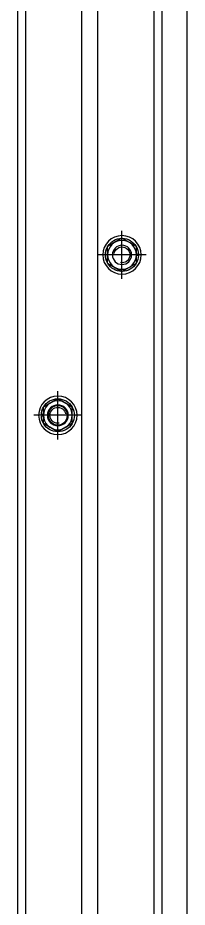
# Model space of a CAD drawing. Header units: millimetres. Extents: x 5349504 to 6791112, y -2212455 to -2153443.
# Drawn here: x 6316909 to 6317015, y -2198992 to -2198438 of the extents above; entities that cross this region are included whole.
import ezdxf

# ---------------------------------------------------------------- set-up
doc = ezdxf.new("R2010")
doc.units = ezdxf.units.MM
doc.header["$LTSCALE"] = 400
doc.layers.add('EQUIP', color=8, linetype='Continuous')
doc.layers.add('GRND', color=8, linetype='Continuous')

# ---------------------------------------------------------------- blocks, each defined once
blk = doc.blocks.new('BL-EQ-SECT_1_20230313')
at = {"layer": 'EQUIP'}
for p, q in [((52906.25, 1291.6), (52906.25, 3440.6)), ((52911.25, 1166.6), (52911.25, 3440.6)), ((52861.25, 1166.6), (52861.25, 3434.1)), ((52805.55, 1058.55), (52805.55, 3260.84)), ((52821.25, 1222.6), (52821.25, 3240.6)), ((52826.25, 1291.6), (52826.25, 3240.6)), ((52871.25, 1166.6), (52871.25, 3234.1)), ((52837.25, 2595.79), (52846.25, 2600.99)), ((52846.25, 2575.6), (52846.25, 2605.6)), ((52846.25, 2600.99), (52855.25, 2595.79)), ((52837.25, 2585.4), (52837.25, 2595.79)), ((52855.25, 2585.4), (52855.25, 2595.79)), ((52831.25, 2590.6), (52861.25, 2590.6)), ((52835.96, 2591.05), (52837.25, 2591.05)), ((52835.96, 2590.15), (52837.25, 2590.15)), ((52846.25, 2580.2), (52837.25, 2585.4)), ((52855.25, 2585.4), (52846.25, 2580.2)), ((52886.25, 2500.99), (52877.25, 2495.79)), ((52886.25, 2475.6), (52886.25, 2505.6)), ((52895.25, 2495.79), (52886.25, 2500.99)), ((52877.25, 2485.4), (52877.25, 2495.79)), ((52895.25, 2485.4), (52895.25, 2495.79)), ((52871.25, 2490.6), (52901.25, 2490.6)), ((52895.25, 2491.05), (52896.54, 2491.05)), ((52895.25, 2490.15), (52896.54, 2490.15)), ((52877.25, 2485.4), (52886.25, 2480.2)), ((52886.25, 2480.2), (52895.25, 2485.4))]:
    blk.add_line(p, q, dxfattribs=at)
for centre, radius in [((52846.25, 2590.6), 12), ((52846.25, 2590.6), 9), ((52846.25, 2590.6), 6), ((52886.25, 2490.6), 12), ((52886.25, 2490.6), 9), ((52886.25, 2490.6), 6.5), ((52886.25, 2490.6), 6)]:
    blk.add_circle(centre, radius, dxfattribs=at)
for centre, radius, start, end in [((52846.25, 2590.6), 10.3, 90.9017, 149.0983), ((52846.25, 2590.6), 10.3, 30.9017, 89.0983), ((52846.25, 2590.6), 10.3, 150.9017, 177.496), ((52846.25, 2590.6), 4.93, 10, 280), ((52846.25, 2590.6), 10.3, 330.9017, 29.0983), ((52846.25, 2590.6), 10.3, 182.504, 209.0983), ((52846.25, 2590.6), 10.3, 210.9017, 269.0983), ((52846.25, 2590.6), 10.3, 270.9017, 329.0983), ((52886.25, 2490.6), 10.3, 90.9017, 149.0983), ((52886.25, 2490.6), 10.3, 30.9017, 89.0983), ((52886.25, 2490.6), 10.3, 150.9017, 209.0983), ((52886.25, 2490.6), 4.93, 260, 170), ((52886.25, 2490.6), 10.3, 2.504, 29.0983), ((52886.25, 2490.6), 10.3, 330.9017, 357.496), ((52886.25, 2490.6), 10.3, 210.9017, 269.0983), ((52886.25, 2490.6), 10.3, 270.9017, 329.0983)]:
    blk.add_arc(centre, radius, start, end, dxfattribs=at)

msp = doc.modelspace()

# ---------------------------------------------------------------- block references
at = {"layer": 'GRND', "xscale": -1}
msp.add_blockref('BL-EQ-SECT_1_20230313', (6369820.12, -2201176.2), dxfattribs=at)

doc.saveas('drawing.dxf')
